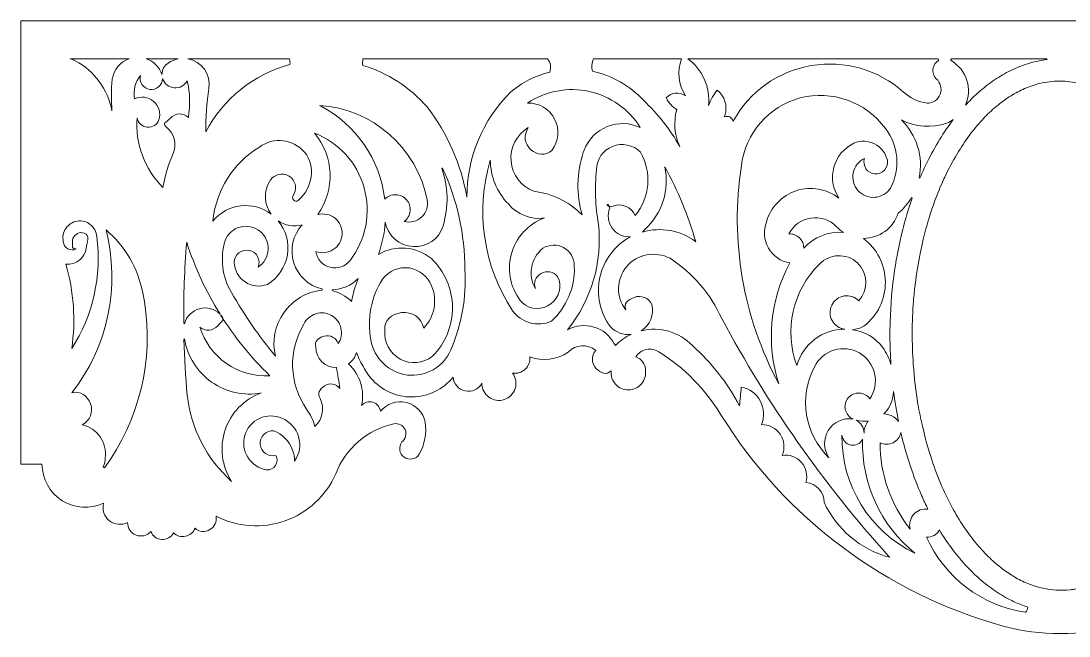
# Model space of a CAD drawing. Header units: millimetres. Extents: x 4607 to 4809, y 1593 to 1731.
# Drawn here: x 4608.5 to 4709.4, y 1592.9 to 1652.1 of the extents above; entities that cross this region are included whole.
import ezdxf

# ---------------------------------------------------------------- set-up
doc = ezdxf.new("R2010")
doc.units = ezdxf.units.MM
doc.header["$MEASUREMENT"] = 0
doc.layers.add('SITARA ALL', color=18, linetype='Continuous', true_color=0x000000)

msp = doc.modelspace()

# ---------------------------------------------------------------- linework, layer by layer
at = {"layer": 'SITARA ALL', "lineweight": 9}
for points, knots in [([(4764.19, 1617.23), (4764.51, 1616.66), (4765.17, 1616.36), (4765.81, 1616.51), (4766.45, 1616.65), (4766.91, 1617.18), (4766.96, 1617.83), (4767.92, 1616.64), (4769.37, 1615.94), (4770.9, 1615.92), (4772.44, 1615.9), (4773.89, 1616.57), (4774.88, 1617.74), (4775.45, 1618.49), (4775.92, 1619.32), (4776.25, 1620.2), (4776.37, 1619.76), (4776.65, 1619.37), (4777.03, 1619.1), (4775.91, 1618.09), (4775.43, 1616.56), (4775.77, 1615.09), (4775.5, 1615.4), (4775.07, 1615.53), (4774.67, 1615.41), (4774.28, 1615.29), (4773.99, 1614.95), (4773.93, 1614.54), (4773.34, 1615.28), (4772.37, 1615.6), (4771.45, 1615.38), (4770.54, 1615.16), (4769.83, 1614.44), (4769.64, 1613.51), (4769.48, 1612.44), (4769.69, 1611.34), (4770.22, 1610.4), (4770.37, 1610.16), (4770.61, 1610.01), (4770.89, 1609.95), (4771.16, 1609.9), (4771.44, 1609.97), (4771.67, 1610.13), (4771.9, 1610.29), (4772.05, 1610.54), (4772.09, 1610.81), (4772.13, 1611.09), (4772.05, 1611.37), (4771.88, 1611.59), (4771.52, 1611.86), (4771.38, 1612.34), (4771.56, 1612.76), (4771.74, 1613.18), (4772.21, 1613.41), (4772.66, 1613.33), (4775.21, 1612.77), (4777.31, 1610.96), (4778.24, 1608.52), (4779.18, 1606.4), (4780.95, 1604.77), (4783.13, 1604), (4785.31, 1603.23), (4787.7, 1603.39), (4789.76, 1604.45), (4789.66, 1603.93), (4789.9, 1603.4), (4790.36, 1603.14), (4790.82, 1602.88), (4791.39, 1602.93), (4791.78, 1603.29), (4791.94, 1602.89), (4792.29, 1602.6), (4792.71, 1602.51), (4793.12, 1602.42), (4793.56, 1602.55), (4793.86, 1602.85), (4794.08, 1602.43), (4794.52, 1602.17), (4794.99, 1602.2), (4795.46, 1602.23), (4795.86, 1602.53), (4796.03, 1602.97), (4796.38, 1602.57), (4796.96, 1602.43), (4797.46, 1602.63), (4797.96, 1602.83), (4798.28, 1603.31), (4798.27, 1603.85), (4798.83, 1603.56), (4799.52, 1603.62), (4800.02, 1604.02), (4800.52, 1604.42), (4800.74, 1605.07), (4800.58, 1605.69), (4801.87, 1605.08), (4803.38, 1605.18), (4804.58, 1605.95), (4805.78, 1606.72), (4806.5, 1608.03), (4806.5, 1609.45), (4806.5, 1609.45), (4808.53, 1609.45), (4808.53, 1609.45), (4808.53, 1609.45), (4808.53, 1652.1), (4808.53, 1652.1), (4808.53, 1652.1), (4608.53, 1652.1), (4608.53, 1652.1), (4608.53, 1652.1), (4608.53, 1609.45), (4608.53, 1609.45), (4608.53, 1609.45), (4610.55, 1609.45), (4610.55, 1609.45), (4610.55, 1608.03), (4611.28, 1606.71), (4612.49, 1605.94), (4613.69, 1605.18), (4615.18, 1605.08), (4616.47, 1605.69), (4616.31, 1605.07), (4616.54, 1604.41), (4617.04, 1604.01), (4617.54, 1603.62), (4618.22, 1603.55), (4618.79, 1603.85), (4618.78, 1603.31), (4619.1, 1602.82), (4619.61, 1602.63), (4620.11, 1602.43), (4620.67, 1602.56), (4621.03, 1602.97), (4621.19, 1602.53), (4621.6, 1602.23), (4622.07, 1602.2), (4622.54, 1602.18), (4622.98, 1602.43), (4623.19, 1602.85), (4623.5, 1602.55), (4623.93, 1602.42), (4624.35, 1602.51), (4624.77, 1602.6), (4625.11, 1602.89), (4625.27, 1603.29), (4625.67, 1602.94), (4626.25, 1602.88), (4626.7, 1603.15), (4627.16, 1603.42), (4627.4, 1603.93), (4627.29, 1604.45), (4629.35, 1603.39), (4631.75, 1603.23), (4633.94, 1604), (4636.12, 1604.78), (4637.88, 1606.4), (4638.81, 1608.52), (4639.74, 1610.96), (4641.84, 1612.77), (4644.4, 1613.33), (4644.84, 1613.42), (4645.29, 1613.2), (4645.48, 1612.78), (4645.67, 1612.37), (4645.53, 1611.87), (4645.17, 1611.59), (4645, 1611.37), (4644.93, 1611.09), (4644.97, 1610.81), (4645.01, 1610.54), (4645.16, 1610.29), (4645.38, 1610.13), (4645.61, 1609.97), (4645.89, 1609.9), (4646.17, 1609.95), (4646.44, 1610.01), (4646.68, 1610.16), (4646.83, 1610.4), (4647.37, 1611.34), (4647.57, 1612.44), (4647.41, 1613.51), (4647.22, 1614.44), (4646.51, 1615.17), (4645.59, 1615.38), (4644.67, 1615.6), (4643.71, 1615.28), (4643.12, 1614.54), (4643.06, 1614.95), (4642.77, 1615.29), (4642.38, 1615.41), (4641.98, 1615.53), (4641.55, 1615.41), (4641.28, 1615.09), (4641.63, 1616.56), (4641.14, 1618.09), (4640.03, 1619.1), (4640.41, 1619.37), (4640.68, 1619.76), (4640.8, 1620.2), (4641.14, 1619.32), (4641.6, 1618.49), (4642.18, 1617.74), (4643.17, 1616.57), (4644.63, 1615.9), (4646.16, 1615.92), (4647.69, 1615.94), (4649.13, 1616.63), (4650.1, 1617.83), (4650.15, 1617.18), (4650.63, 1616.64), (4651.27, 1616.5), (4651.91, 1616.37), (4652.55, 1616.66), (4652.86, 1617.23), (4652.86, 1617.23), (4652.86, 1617.2), (4652.86, 1617.2), (4652.87, 1616.68), (4653.12, 1616.2), (4653.55, 1615.9), (4653.97, 1615.59), (4654.5, 1615.51), (4655, 1615.66), (4655.51, 1615.83), (4655.91, 1616.23), (4656.07, 1616.74), (4656.23, 1617.24), (4656.14, 1617.8), (4655.82, 1618.22), (4656.26, 1618.14), (4656.71, 1618.28), (4657.03, 1618.58), (4657.36, 1618.89), (4657.53, 1619.33), (4657.48, 1619.77), (4658.71, 1619.31), (4660.09, 1619.48), (4661.16, 1620.24), (4661.87, 1620.98), (4663.03, 1621.04), (4663.82, 1620.4), (4663.37, 1619.9), (4663.39, 1619.14), (4663.87, 1618.66), (4664.35, 1618.19), (4664.82, 1617.97), (4665.31, 1618.44), (4665.26, 1617.96), (4665.41, 1617.49), (4665.73, 1617.14), (4666.05, 1616.79), (4666.51, 1616.59), (4666.98, 1616.6), (4667.46, 1616.61), (4667.91, 1616.82), (4668.22, 1617.18), (4668.53, 1617.54), (4668.67, 1618.01), (4668.61, 1618.48), (4668.61, 1619.07), (4668.23, 1619.59), (4667.67, 1619.78), (4667.9, 1620.14), (4668.27, 1620.4), (4668.69, 1620.49), (4669.11, 1620.58), (4669.55, 1620.49), (4669.9, 1620.25), (4672.34, 1618.74), (4674.38, 1616.66), (4675.86, 1614.21), (4682.04, 1604.26), (4691.73, 1597), (4703.02, 1593.87), (4706.63, 1592.91), (4710.43, 1592.91), (4714.04, 1593.87), (4725.33, 1597), (4735.02, 1604.26), (4741.2, 1614.21), (4742.67, 1616.66), (4744.72, 1618.74), (4747.15, 1620.25), (4747.51, 1620.49), (4747.95, 1620.58), (4748.37, 1620.49), (4748.79, 1620.4), (4749.15, 1620.14), (4749.38, 1619.78), (4748.82, 1619.59), (4748.45, 1619.07), (4748.45, 1618.48), (4748.38, 1618.01), (4748.53, 1617.53), (4748.84, 1617.18), (4749.15, 1616.82), (4749.59, 1616.61), (4750.07, 1616.6), (4750.55, 1616.59), (4751, 1616.79), (4751.32, 1617.14), (4751.64, 1617.49), (4751.79, 1617.96), (4751.74, 1618.44), (4752.35, 1618.14), (4753.08, 1618.36), (4753.41, 1618.96), (4753.73, 1619.55), (4753.81, 1620.06), (4753.23, 1620.4), (4754.03, 1621.05), (4755.18, 1620.98), (4755.89, 1620.24), (4756.97, 1619.48), (4758.35, 1619.31), (4759.58, 1619.77), (4759.53, 1619.33), (4759.69, 1618.89), (4760.02, 1618.58), (4760.35, 1618.28), (4760.8, 1618.14), (4761.24, 1618.22), (4760.92, 1617.8), (4760.82, 1617.24), (4760.98, 1616.73), (4761.15, 1616.22), (4761.54, 1615.82), (4762.05, 1615.66), (4762.55, 1615.51), (4763.09, 1615.59), (4763.51, 1615.9), (4763.93, 1616.2), (4764.18, 1616.68), (4764.19, 1617.2), (4764.19, 1617.2), (4764.19, 1617.23), (4764.19, 1617.23)], [0, 0, 0, 0, 0.008929, 0.008929, 0.008929, 0.017857, 0.017857, 0.017857, 0.026786, 0.026786, 0.026786, 0.035714, 0.035714, 0.035714, 0.044643, 0.044643, 0.044643, 0.053571, 0.053571, 0.053571, 0.0625, 0.0625, 0.0625, 0.071429, 0.071429, 0.071429, 0.080357, 0.080357, 0.080357, 0.089286, 0.089286, 0.089286, 0.098214, 0.098214, 0.098214, 0.107143, 0.107143, 0.107143, 0.116071, 0.116071, 0.116071, 0.125, 0.125, 0.125, 0.133929, 0.133929, 0.133929, 0.142857, 0.142857, 0.142857, 0.151786, 0.151786, 0.151786, 0.160714, 0.160714, 0.160714, 0.169643, 0.169643, 0.169643, 0.178571, 0.178571, 0.178571, 0.1875, 0.1875, 0.1875, 0.196429, 0.196429, 0.196429, 0.205357, 0.205357, 0.205357, 0.214286, 0.214286, 0.214286, 0.223214, 0.223214, 0.223214, 0.232143, 0.232143, 0.232143, 0.241071, 0.241071, 0.241071, 0.25, 0.25, 0.25, 0.258929, 0.258929, 0.258929, 0.267857, 0.267857, 0.267857, 0.276786, 0.276786, 0.276786, 0.285714, 0.285714, 0.285714, 0.294643, 0.294643, 0.294643, 0.303571, 0.303571, 0.303571, 0.3125, 0.3125, 0.3125, 0.321429, 0.321429, 0.321429, 0.330357, 0.330357, 0.330357, 0.339286, 0.339286, 0.339286, 0.348214, 0.348214, 0.348214, 0.357143, 0.357143, 0.357143, 0.366071, 0.366071, 0.366071, 0.375, 0.375, 0.375, 0.383929, 0.383929, 0.383929, 0.392857, 0.392857, 0.392857, 0.401786, 0.401786, 0.401786, 0.410714, 0.410714, 0.410714, 0.419643, 0.419643, 0.419643, 0.428571, 0.428571, 0.428571, 0.4375, 0.4375, 0.4375, 0.446429, 0.446429, 0.446429, 0.455357, 0.455357, 0.455357, 0.464286, 0.464286, 0.464286, 0.473214, 0.473214, 0.473214, 0.482143, 0.482143, 0.482143, 0.491071, 0.491071, 0.491071, 0.5, 0.5, 0.5, 0.508929, 0.508929, 0.508929, 0.517857, 0.517857, 0.517857, 0.526786, 0.526786, 0.526786, 0.535714, 0.535714, 0.535714, 0.544643, 0.544643, 0.544643, 0.553571, 0.553571, 0.553571, 0.5625, 0.5625, 0.5625, 0.571429, 0.571429, 0.571429, 0.580357, 0.580357, 0.580357, 0.589286, 0.589286, 0.589286, 0.598214, 0.598214, 0.598214, 0.607143, 0.607143, 0.607143, 0.616071, 0.616071, 0.616071, 0.625, 0.625, 0.625, 0.633929, 0.633929, 0.633929, 0.642857, 0.642857, 0.642857, 0.651786, 0.651786, 0.651786, 0.660714, 0.660714, 0.660714, 0.669643, 0.669643, 0.669643, 0.678571, 0.678571, 0.678571, 0.6875, 0.6875, 0.6875, 0.696429, 0.696429, 0.696429, 0.705357, 0.705357, 0.705357, 0.714286, 0.714286, 0.714286, 0.723214, 0.723214, 0.723214, 0.732143, 0.732143, 0.732143, 0.741071, 0.741071, 0.741071, 0.75, 0.75, 0.75, 0.758929, 0.758929, 0.758929, 0.767857, 0.767857, 0.767857, 0.776786, 0.776786, 0.776786, 0.785714, 0.785714, 0.785714, 0.794643, 0.794643, 0.794643, 0.803571, 0.803571, 0.803571, 0.8125, 0.8125, 0.8125, 0.821429, 0.821429, 0.821429, 0.830357, 0.830357, 0.830357, 0.839286, 0.839286, 0.839286, 0.848214, 0.848214, 0.848214, 0.857143, 0.857143, 0.857143, 0.866071, 0.866071, 0.866071, 0.875, 0.875, 0.875, 0.883929, 0.883929, 0.883929, 0.892857, 0.892857, 0.892857, 0.901786, 0.901786, 0.901786, 0.910714, 0.910714, 0.910714, 0.919643, 0.919643, 0.919643, 0.928571, 0.928571, 0.928571, 0.9375, 0.9375, 0.9375, 0.946429, 0.946429, 0.946429, 0.955357, 0.955357, 0.955357, 0.964286, 0.964286, 0.964286, 0.973214, 0.973214, 0.973214, 0.982143, 0.982143, 0.982143, 0.991071, 0.991071, 0.991071, 1, 1, 1, 1]), ([(4617.28, 1643.46), (4616.89, 1645.52), (4615.59, 1647.29), (4613.74, 1648.27), (4613.59, 1648.36), (4613.43, 1648.42), (4613.26, 1648.46), (4613.26, 1648.46), (4618.93, 1648.46), (4618.93, 1648.46), (4618.07, 1648.15), (4617.44, 1647.4), (4617.31, 1646.49), (4617.21, 1645.48), (4617.2, 1644.47), (4617.28, 1643.46)], [0, 0, 0, 0, 0.2, 0.2, 0.2, 0.4, 0.4, 0.4, 0.6, 0.6, 0.6, 0.8, 0.8, 0.8, 1, 1, 1, 1]), ([(4622.09, 1646.95), (4621.84, 1647.65), (4621.28, 1648.21), (4620.58, 1648.46), (4620.58, 1648.46), (4623.66, 1648.46), (4623.66, 1648.46), (4623.32, 1648.39), (4622.99, 1648.25), (4622.7, 1648.05), (4622.32, 1647.81), (4622.09, 1647.4), (4622.09, 1646.95)], [0, 0, 0, 0, 0.25, 0.25, 0.25, 0.5, 0.5, 0.5, 0.75, 0.75, 0.75, 1, 1, 1, 1]), ([(4626.61, 1645.6), (4626.61, 1645.6), (4626.61, 1645.63), (4626.61, 1645.63), (4626.8, 1646.96), (4625.92, 1648.21), (4624.59, 1648.46), (4624.59, 1648.46), (4634.37, 1648.46), (4634.37, 1648.46), (4634.41, 1648.27), (4634.42, 1648.09), (4634.4, 1647.9), (4630.92, 1646.96), (4627.98, 1644.61), (4626.31, 1641.42), (4626.28, 1642.82), (4626.38, 1644.22), (4626.61, 1645.6)], [0, 0, 0, 0, 0.166667, 0.166667, 0.166667, 0.333333, 0.333333, 0.333333, 0.5, 0.5, 0.5, 0.666667, 0.666667, 0.666667, 0.833333, 0.833333, 0.833333, 1, 1, 1, 1]), ([(4651.42, 1635.14), (4650.87, 1638.3), (4649.55, 1641.28), (4647.59, 1643.82), (4645.96, 1645.72), (4643.81, 1647.11), (4641.41, 1647.82), (4641.37, 1648.03), (4641.38, 1648.25), (4641.43, 1648.46), (4641.43, 1648.46), (4659.17, 1648.46), (4659.17, 1648.46), (4659.48, 1648.1), (4659.57, 1647.61), (4659.4, 1647.18), (4658.01, 1646.83), (4656.71, 1646.17), (4655.62, 1645.24), (4652.93, 1642.56), (4651.42, 1638.93), (4651.42, 1635.14)], [0, 0, 0, 0, 0.142857, 0.142857, 0.142857, 0.285714, 0.285714, 0.285714, 0.428571, 0.428571, 0.428571, 0.571429, 0.571429, 0.571429, 0.714286, 0.714286, 0.714286, 0.857143, 0.857143, 0.857143, 1, 1, 1, 1]), ([(4671.9, 1640.03), (4670.97, 1641.68), (4669.79, 1643.18), (4668.4, 1644.47), (4667.1, 1645.88), (4665.39, 1646.85), (4663.51, 1647.25), (4663.4, 1647.65), (4663.43, 1648.07), (4663.6, 1648.46), (4663.6, 1648.46), (4672.06, 1648.46), (4672.06, 1648.46), (4671.65, 1647.27), (4671.79, 1645.97), (4672.44, 1644.9), (4671.87, 1645.32), (4671.06, 1645.23), (4670.59, 1644.69), (4670.84, 1644.22), (4671.2, 1643.83), (4671.65, 1643.54), (4671.64, 1643.55), (4671.62, 1643.56), (4671.61, 1643.57), (4671.29, 1642.39), (4671.39, 1641.14), (4671.9, 1640.03)], [0, 0, 0, 0, 0.111111, 0.111111, 0.111111, 0.222222, 0.222222, 0.222222, 0.333333, 0.333333, 0.333333, 0.444444, 0.444444, 0.444444, 0.555556, 0.555556, 0.555556, 0.666667, 0.666667, 0.666667, 0.777778, 0.777778, 0.777778, 0.888889, 0.888889, 0.888889, 1, 1, 1, 1]), ([(4676.19, 1642.86), (4676.19, 1642.86), (4676.24, 1643), (4676.24, 1643), (4676.53, 1643.89), (4676.23, 1644.87), (4675.49, 1645.44), (4675.15, 1644.99), (4674.87, 1644.49), (4674.67, 1643.96), (4674.85, 1645.7), (4674.1, 1647.41), (4672.69, 1648.46), (4672.69, 1648.46), (4696.75, 1648.46), (4696.75, 1648.46), (4696.75, 1648.46), (4696.84, 1648.31), (4696.84, 1648.31), (4696.53, 1648.14), (4696.32, 1647.84), (4696.26, 1647.49), (4696.21, 1647.14), (4696.32, 1646.78), (4696.57, 1646.53), (4696.99, 1646.17), (4697.15, 1645.58), (4696.96, 1645.06), (4696.77, 1644.53), (4696.26, 1644.18), (4695.7, 1644.18), (4694.86, 1644.3), (4694.06, 1644.67), (4693.43, 1645.25), (4691.02, 1647.41), (4687.75, 1648.35), (4684.55, 1647.8), (4681.36, 1647.26), (4678.6, 1645.3), (4677.04, 1642.46), (4676.99, 1642.63), (4676.87, 1642.78), (4676.71, 1642.86), (4676.55, 1642.94), (4676.36, 1642.94), (4676.19, 1642.86)], [0, 0, 0, 0, 0.066667, 0.066667, 0.066667, 0.133333, 0.133333, 0.133333, 0.2, 0.2, 0.2, 0.266667, 0.266667, 0.266667, 0.333333, 0.333333, 0.333333, 0.4, 0.4, 0.4, 0.466667, 0.466667, 0.466667, 0.533333, 0.533333, 0.533333, 0.6, 0.6, 0.6, 0.666667, 0.666667, 0.666667, 0.733333, 0.733333, 0.733333, 0.8, 0.8, 0.8, 0.866667, 0.866667, 0.866667, 0.933333, 0.933333, 0.933333, 1, 1, 1, 1]), ([(4699.38, 1643.98), (4700.09, 1645.55), (4699.51, 1647.39), (4698.03, 1648.26), (4698.01, 1648.28), (4697.98, 1648.29), (4697.96, 1648.3), (4697.96, 1648.3), (4698.06, 1648.46), (4698.06, 1648.46), (4698.06, 1648.46), (4707.23, 1648.46), (4707.23, 1648.46), (4707.23, 1648.46), (4707.25, 1648.38), (4707.25, 1648.38), (4706.57, 1648.3), (4705.9, 1648.15), (4705.25, 1647.94), (4704.67, 1647.75), (4704.1, 1647.51), (4703.55, 1647.23), (4703.01, 1646.95), (4702.49, 1646.64), (4701.99, 1646.29), (4701.47, 1645.93), (4700.99, 1645.54), (4700.52, 1645.12), (4700.12, 1644.76), (4699.74, 1644.38), (4699.38, 1643.98)], [0, 0, 0, 0, 0.1, 0.1, 0.1, 0.2, 0.2, 0.2, 0.3, 0.3, 0.3, 0.4, 0.4, 0.4, 0.5, 0.5, 0.5, 0.6, 0.6, 0.6, 0.7, 0.7, 0.7, 0.8, 0.8, 0.8, 0.9, 0.9, 0.9, 1, 1, 1, 1]), ([(4622.19, 1636.07), (4620.42, 1637.84), (4619.5, 1640.29), (4619.69, 1642.79), (4619.77, 1642.3), (4620.18, 1641.92), (4620.68, 1641.88), (4621.18, 1641.84), (4621.64, 1642.12), (4621.8, 1642.59), (4622, 1643.23), (4621.8, 1643.93), (4621.29, 1644.36), (4620.77, 1644.8), (4620.07, 1644.89), (4619.46, 1644.6), (4619.31, 1645.4), (4619.51, 1646.23), (4620.03, 1646.86), (4619.95, 1646.56), (4620, 1646.24), (4620.17, 1645.99), (4620.34, 1645.73), (4620.61, 1645.55), (4620.92, 1645.51), (4621.22, 1645.46), (4621.53, 1645.55), (4621.77, 1645.75), (4622, 1645.95), (4622.14, 1646.24), (4622.15, 1646.54), (4622.32, 1646.05), (4622.76, 1645.7), (4623.28, 1645.66), (4623.8, 1645.62), (4624.29, 1645.89), (4624.53, 1646.35), (4624.79, 1645.19), (4624.82, 1643.99), (4624.63, 1642.82), (4624.13, 1643.28), (4623.36, 1643.25), (4622.9, 1642.75), (4622.44, 1642.26), (4622.08, 1642.3), (4622.57, 1641.83), (4623.28, 1641.26), (4623.53, 1640.29), (4623.21, 1639.44), (4622.71, 1638.37), (4622.37, 1637.24), (4622.19, 1636.07)], [0, 0, 0, 0, 0.058824, 0.058824, 0.058824, 0.117647, 0.117647, 0.117647, 0.176471, 0.176471, 0.176471, 0.235294, 0.235294, 0.235294, 0.294118, 0.294118, 0.294118, 0.352941, 0.352941, 0.352941, 0.411765, 0.411765, 0.411765, 0.470588, 0.470588, 0.470588, 0.529412, 0.529412, 0.529412, 0.588235, 0.588235, 0.588235, 0.647059, 0.647059, 0.647059, 0.705882, 0.705882, 0.705882, 0.764706, 0.764706, 0.764706, 0.823529, 0.823529, 0.823529, 0.882353, 0.882353, 0.882353, 0.941176, 0.941176, 0.941176, 1, 1, 1, 1]), ([(4662.62, 1639.43), (4661.98, 1637.49), (4661.94, 1635.4), (4662.51, 1633.43), (4661.26, 1634.71), (4659.62, 1635.51), (4657.85, 1635.71), (4656.64, 1636.18), (4655.79, 1637.3), (4655.67, 1638.6), (4655.56, 1639.9), (4656.21, 1641.16), (4657.33, 1641.83), (4656.86, 1641.17), (4656.96, 1640.25), (4657.58, 1639.71), (4658.19, 1639.18), (4659, 1639.09), (4659.6, 1639.64), (4660.26, 1640.51), (4660.37, 1641.69), (4659.86, 1642.66), (4659.36, 1643.63), (4658.36, 1644.23), (4657.26, 1644.19), (4659, 1645.35), (4661.14, 1645.76), (4663.18, 1645.32), (4665.23, 1644.87), (4667.01, 1643.61), (4668.11, 1641.83), (4667.11, 1642.31), (4665.96, 1642.35), (4664.93, 1641.93), (4663.9, 1641.52), (4663.1, 1640.7), (4662.71, 1639.67), (4662.71, 1639.67), (4662.62, 1639.43), (4662.62, 1639.43)], [0, 0, 0, 0, 0.076923, 0.076923, 0.076923, 0.153846, 0.153846, 0.153846, 0.230769, 0.230769, 0.230769, 0.307692, 0.307692, 0.307692, 0.384615, 0.384615, 0.384615, 0.461538, 0.461538, 0.461538, 0.538462, 0.538462, 0.538462, 0.615385, 0.615385, 0.615385, 0.692308, 0.692308, 0.692308, 0.769231, 0.769231, 0.769231, 0.846154, 0.846154, 0.846154, 0.923077, 0.923077, 0.923077, 1, 1, 1, 1]), ([(4681.43, 1617.19), (4677.98, 1623.61), (4676.72, 1630.97), (4677.83, 1638.17), (4678.2, 1641.3), (4680.45, 1643.89), (4683.5, 1644.69), (4686.55, 1645.49), (4689.82, 1644.3), (4691.69, 1641.75), (4692.96, 1640.11), (4693.15, 1637.86), (4692.18, 1636.02), (4691.84, 1635.5), (4691.28, 1635.17), (4690.67, 1635.13), (4690.05, 1635.08), (4689.45, 1635.33), (4689.04, 1635.79), (4688.64, 1636.26), (4688.47, 1636.88), (4688.59, 1637.49), (4688.72, 1638.09), (4689.12, 1638.61), (4689.68, 1638.87), (4689.57, 1638.54), (4689.62, 1638.18), (4689.81, 1637.88), (4690, 1637.59), (4690.32, 1637.41), (4690.66, 1637.38), (4691.01, 1637.35), (4691.35, 1637.48), (4691.59, 1637.74), (4691.83, 1638), (4691.93, 1638.35), (4691.88, 1638.69), (4691.72, 1639.37), (4691.27, 1639.95), (4690.65, 1640.26), (4690.03, 1640.58), (4689.3, 1640.61), (4688.66, 1640.34), (4687.71, 1639.89), (4687.01, 1639.04), (4686.73, 1638.02), (4686.45, 1637.01), (4686.62, 1635.93), (4687.21, 1635.05), (4686.04, 1635.95), (4684.51, 1636.22), (4683.11, 1635.76), (4681.71, 1635.29), (4680.64, 1634.17), (4680.24, 1632.75), (4679.93, 1631.93), (4680, 1631.01), (4680.43, 1630.25), (4680.87, 1629.48), (4681.61, 1628.96), (4682.48, 1628.81), (4680.57, 1625.24), (4680.19, 1621.04), (4681.43, 1617.19)], [0, 0, 0, 0, 0.047619, 0.047619, 0.047619, 0.095238, 0.095238, 0.095238, 0.142857, 0.142857, 0.142857, 0.190476, 0.190476, 0.190476, 0.238095, 0.238095, 0.238095, 0.285714, 0.285714, 0.285714, 0.333333, 0.333333, 0.333333, 0.380952, 0.380952, 0.380952, 0.428571, 0.428571, 0.428571, 0.47619, 0.47619, 0.47619, 0.52381, 0.52381, 0.52381, 0.571429, 0.571429, 0.571429, 0.619048, 0.619048, 0.619048, 0.666667, 0.666667, 0.666667, 0.714286, 0.714286, 0.714286, 0.761905, 0.761905, 0.761905, 0.809524, 0.809524, 0.809524, 0.857143, 0.857143, 0.857143, 0.904762, 0.904762, 0.904762, 0.952381, 0.952381, 0.952381, 1, 1, 1, 1]), ([(4708.43, 1646.31), (4709.11, 1646.32), (4709.78, 1646.23), (4710.43, 1646.07), (4710.91, 1645.95), (4711.39, 1645.79), (4711.84, 1645.59), (4712.11, 1645.47), (4712.38, 1645.34), (4712.64, 1645.2), (4713.06, 1644.97), (4713.47, 1644.72), (4713.85, 1644.44), (4714.29, 1644.12), (4714.71, 1643.78), (4715.1, 1643.42), (4715.55, 1643.01), (4715.97, 1642.57), (4716.37, 1642.12), (4716.82, 1641.6), (4717.24, 1641.05), (4717.63, 1640.49), (4717.83, 1640.2), (4718.02, 1639.91), (4718.21, 1639.61), (4718.59, 1639), (4718.95, 1638.36), (4719.27, 1637.71), (4719.65, 1636.96), (4720, 1636.19), (4720.31, 1635.4), (4720.68, 1634.45), (4721.01, 1633.49), (4721.3, 1632.51), (4721.54, 1631.7), (4721.74, 1630.88), (4721.92, 1630.05), (4722.16, 1628.9), (4722.36, 1627.75), (4722.5, 1626.58), (4722.75, 1624.45), (4722.84, 1622.3), (4722.76, 1620.16), (4722.74, 1619.65), (4722.71, 1619.13), (4722.67, 1618.62), (4722.55, 1617.03), (4722.33, 1615.45), (4722.02, 1613.89), (4721.8, 1612.81), (4721.54, 1611.74), (4721.22, 1610.69), (4720.97, 1609.83), (4720.67, 1608.97), (4720.34, 1608.13), (4720.31, 1608.06), (4720.28, 1607.99), (4720.25, 1607.92), (4719.91, 1607.07), (4719.53, 1606.24), (4719.1, 1605.44), (4718.74, 1604.75), (4718.35, 1604.09), (4717.92, 1603.45), (4717.56, 1602.9), (4717.17, 1602.36), (4716.75, 1601.85), (4716.39, 1601.41), (4716, 1600.98), (4715.59, 1600.58), (4715.52, 1600.5), (4715.44, 1600.43), (4715.37, 1600.36), (4714.97, 1599.98), (4714.56, 1599.63), (4714.12, 1599.31), (4713.71, 1599), (4713.27, 1598.72), (4712.82, 1598.47), (4712.38, 1598.22), (4711.92, 1598.01), (4711.45, 1597.84), (4710.95, 1597.66), (4710.44, 1597.52), (4709.92, 1597.43), (4709.78, 1597.41), (4709.63, 1597.39), (4709.48, 1597.37), (4708.6, 1597.27), (4707.7, 1597.32), (4706.83, 1597.51), (4706.33, 1597.62), (4705.85, 1597.78), (4705.38, 1597.97), (4704.94, 1598.15), (4704.51, 1598.37), (4704.09, 1598.61), (4703.91, 1598.72), (4703.73, 1598.83), (4703.55, 1598.95), (4703.13, 1599.23), (4702.73, 1599.54), (4702.35, 1599.86), (4701.92, 1600.23), (4701.51, 1600.62), (4701.12, 1601.04), (4700.68, 1601.51), (4700.27, 1602), (4699.88, 1602.52), (4699.43, 1603.12), (4699.01, 1603.74), (4698.63, 1604.38), (4698.46, 1604.65), (4698.31, 1604.93), (4698.15, 1605.21), (4697.78, 1605.89), (4697.44, 1606.59), (4697.13, 1607.31), (4696.76, 1608.15), (4696.44, 1609), (4696.15, 1609.87), (4695.79, 1610.94), (4695.49, 1612.03), (4695.24, 1613.13), (4695.08, 1613.81), (4694.94, 1614.5), (4694.82, 1615.2), (4694.61, 1616.47), (4694.46, 1617.75), (4694.37, 1619.04), (4694.23, 1621.08), (4694.23, 1623.13), (4694.39, 1625.16), (4694.43, 1625.67), (4694.48, 1626.18), (4694.54, 1626.69), (4694.71, 1628.12), (4694.96, 1629.54), (4695.3, 1630.95), (4695.54, 1631.97), (4695.83, 1632.99), (4696.16, 1633.99), (4696.44, 1634.81), (4696.75, 1635.63), (4697.1, 1636.43), (4697.19, 1636.64), (4697.29, 1636.86), (4697.39, 1637.07), (4697.75, 1637.84), (4698.14, 1638.58), (4698.58, 1639.31), (4698.95, 1639.93), (4699.35, 1640.53), (4699.78, 1641.11), (4700.15, 1641.61), (4700.56, 1642.1), (4700.98, 1642.56), (4701.35, 1642.96), (4701.74, 1643.34), (4702.15, 1643.7), (4702.28, 1643.81), (4702.4, 1643.91), (4702.52, 1644.01), (4702.92, 1644.33), (4703.33, 1644.63), (4703.77, 1644.9), (4704.19, 1645.16), (4704.63, 1645.39), (4705.08, 1645.59), (4705.56, 1645.8), (4706.05, 1645.96), (4706.55, 1646.08), (4707.17, 1646.23), (4707.8, 1646.31), (4708.43, 1646.31)], [0, 0, 0, 0, 0.017241, 0.017241, 0.017241, 0.034483, 0.034483, 0.034483, 0.051724, 0.051724, 0.051724, 0.068966, 0.068966, 0.068966, 0.086207, 0.086207, 0.086207, 0.103448, 0.103448, 0.103448, 0.12069, 0.12069, 0.12069, 0.137931, 0.137931, 0.137931, 0.155172, 0.155172, 0.155172, 0.172414, 0.172414, 0.172414, 0.189655, 0.189655, 0.189655, 0.206897, 0.206897, 0.206897, 0.224138, 0.224138, 0.224138, 0.241379, 0.241379, 0.241379, 0.258621, 0.258621, 0.258621, 0.275862, 0.275862, 0.275862, 0.293103, 0.293103, 0.293103, 0.310345, 0.310345, 0.310345, 0.327586, 0.327586, 0.327586, 0.344828, 0.344828, 0.344828, 0.362069, 0.362069, 0.362069, 0.37931, 0.37931, 0.37931, 0.396552, 0.396552, 0.396552, 0.413793, 0.413793, 0.413793, 0.431034, 0.431034, 0.431034, 0.448276, 0.448276, 0.448276, 0.465517, 0.465517, 0.465517, 0.482759, 0.482759, 0.482759, 0.5, 0.5, 0.5, 0.517241, 0.517241, 0.517241, 0.534483, 0.534483, 0.534483, 0.551724, 0.551724, 0.551724, 0.568966, 0.568966, 0.568966, 0.586207, 0.586207, 0.586207, 0.603448, 0.603448, 0.603448, 0.62069, 0.62069, 0.62069, 0.637931, 0.637931, 0.637931, 0.655172, 0.655172, 0.655172, 0.672414, 0.672414, 0.672414, 0.689655, 0.689655, 0.689655, 0.706897, 0.706897, 0.706897, 0.724138, 0.724138, 0.724138, 0.741379, 0.741379, 0.741379, 0.758621, 0.758621, 0.758621, 0.775862, 0.775862, 0.775862, 0.793103, 0.793103, 0.793103, 0.810345, 0.810345, 0.810345, 0.827586, 0.827586, 0.827586, 0.844828, 0.844828, 0.844828, 0.862069, 0.862069, 0.862069, 0.87931, 0.87931, 0.87931, 0.896552, 0.896552, 0.896552, 0.913793, 0.913793, 0.913793, 0.931034, 0.931034, 0.931034, 0.948276, 0.948276, 0.948276, 0.965517, 0.965517, 0.965517, 0.982759, 0.982759, 0.982759, 1, 1, 1, 1]), ([(4637.33, 1643.93), (4637.33, 1643.93), (4637.25, 1643.97), (4637.25, 1643.97), (4642.35, 1643.64), (4646.6, 1639.92), (4647.6, 1634.9), (4647.74, 1634.3), (4647.54, 1633.66), (4647.09, 1633.24), (4646.64, 1632.81), (4646, 1632.64), (4645.4, 1632.8), (4645.72, 1633.04), (4645.93, 1633.4), (4645.97, 1633.8), (4646.01, 1634.2), (4645.89, 1634.59), (4645.63, 1634.89), (4645.36, 1635.19), (4644.99, 1635.37), (4644.59, 1635.38), (4644.19, 1635.39), (4643.8, 1635.24), (4643.52, 1634.95), (4643.07, 1638.78), (4640.76, 1642.14), (4637.33, 1643.93)], [0, 0, 0, 0, 0.111111, 0.111111, 0.111111, 0.222222, 0.222222, 0.222222, 0.333333, 0.333333, 0.333333, 0.444444, 0.444444, 0.444444, 0.555556, 0.555556, 0.555556, 0.666667, 0.666667, 0.666667, 0.777778, 0.777778, 0.777778, 0.888889, 0.888889, 0.888889, 1, 1, 1, 1]), ([(4695.01, 1636.98), (4695.01, 1636.98), (4694.94, 1637.01), (4694.94, 1637.01), (4695.35, 1639.04), (4694.7, 1641.13), (4693.22, 1642.57), (4694.57, 1641.88), (4696.15, 1641.77), (4697.59, 1642.27), (4697.81, 1642.36), (4698.02, 1642.47), (4698.22, 1642.61), (4697.76, 1642), (4697.32, 1641.36), (4696.92, 1640.71), (4696.48, 1639.99), (4696.07, 1639.25), (4695.7, 1638.5), (4695.45, 1638), (4695.22, 1637.49), (4695.01, 1636.98)], [0, 0, 0, 0, 0.142857, 0.142857, 0.142857, 0.285714, 0.285714, 0.285714, 0.428571, 0.428571, 0.428571, 0.571429, 0.571429, 0.571429, 0.714286, 0.714286, 0.714286, 0.857143, 0.857143, 0.857143, 1, 1, 1, 1]), ([(4626.99, 1632.84), (4627.27, 1635.79), (4628.94, 1638.43), (4631.47, 1639.96), (4632.83, 1640.98), (4634.75, 1640.75), (4635.83, 1639.44), (4636.9, 1638.13), (4636.55, 1636.03), (4635.28, 1634.91), (4635.18, 1634.77), (4635, 1634.72), (4634.85, 1634.8), (4634.69, 1634.87), (4634.62, 1635.06), (4634.67, 1635.23), (4634.9, 1635.52), (4634.99, 1635.9), (4634.93, 1636.27), (4634.86, 1636.64), (4634.64, 1636.96), (4634.33, 1637.16), (4634.01, 1637.36), (4633.62, 1637.41), (4633.26, 1637.31), (4632.9, 1637.21), (4632.6, 1636.97), (4632.43, 1636.63), (4631.85, 1635.65), (4631.92, 1634.41), (4632.61, 1633.5), (4630.86, 1634.83), (4628.38, 1634.54), (4626.99, 1632.84)], [0, 0, 0, 0, 0.090909, 0.090909, 0.090909, 0.181818, 0.181818, 0.181818, 0.272727, 0.272727, 0.272727, 0.363636, 0.363636, 0.363636, 0.454545, 0.454545, 0.454545, 0.545455, 0.545455, 0.545455, 0.636364, 0.636364, 0.636364, 0.727273, 0.727273, 0.727273, 0.818182, 0.818182, 0.818182, 0.909091, 0.909091, 0.909091, 1, 1, 1, 1]), ([(4640.19, 1629.06), (4639.74, 1628.48), (4638.98, 1628.22), (4638.27, 1628.4), (4637.55, 1628.58), (4637.01, 1629.18), (4636.89, 1629.91), (4637.45, 1629.7), (4638.07, 1629.77), (4638.57, 1630.1), (4639.07, 1630.42), (4639.39, 1630.96), (4639.42, 1631.56), (4639.45, 1632.16), (4639.2, 1632.73), (4638.74, 1633.11), (4638.27, 1633.49), (4637.66, 1633.62), (4637.08, 1633.47), (4638.77, 1635.86), (4638.64, 1639.07), (4636.76, 1641.31), (4639.09, 1640.41), (4640.86, 1638.46), (4641.54, 1636.05), (4642.22, 1633.64), (4641.71, 1631.05), (4640.19, 1629.06)], [0, 0, 0, 0, 0.111111, 0.111111, 0.111111, 0.222222, 0.222222, 0.222222, 0.333333, 0.333333, 0.333333, 0.444444, 0.444444, 0.444444, 0.555556, 0.555556, 0.555556, 0.666667, 0.666667, 0.666667, 0.777778, 0.777778, 0.777778, 0.888889, 0.888889, 0.888889, 1, 1, 1, 1]), ([(4665.72, 1620.86), (4665.69, 1620.92), (4665.64, 1620.99), (4665.6, 1621.04), (4665.19, 1621.82), (4664.48, 1622.4), (4663.64, 1622.65), (4662.79, 1622.91), (4661.89, 1622.81), (4661.12, 1622.39), (4663.41, 1625.26), (4664.48, 1628.91), (4664.08, 1632.56), (4663.77, 1634.28), (4663.71, 1636.04), (4663.9, 1637.78), (4663.91, 1638.77), (4664.51, 1639.66), (4665.43, 1640.03), (4666.35, 1640.41), (4667.42, 1640.18), (4668.12, 1639.47), (4669.25, 1637.53), (4669.05, 1635.09), (4667.6, 1633.37), (4667.27, 1634.2), (4666.34, 1634.6), (4665.51, 1634.28), (4664.69, 1633.96), (4664.86, 1634.93), (4665.18, 1634.1), (4664.91, 1633.46), (4664.99, 1632.72), (4665.4, 1632.16), (4665.8, 1631.59), (4666.47, 1631.28), (4667.16, 1631.33), (4665.66, 1630.52), (4664.58, 1629.09), (4664.22, 1627.43), (4663.85, 1625.76), (4664.22, 1624.02), (4665.24, 1622.66), (4665.75, 1622.12), (4666.49, 1621.85), (4667.22, 1621.94), (4666.66, 1621.68), (4666.15, 1621.31), (4665.72, 1620.86)], [0, 0, 0, 0, 0.0625, 0.0625, 0.0625, 0.125, 0.125, 0.125, 0.1875, 0.1875, 0.1875, 0.25, 0.25, 0.25, 0.3125, 0.3125, 0.3125, 0.375, 0.375, 0.375, 0.4375, 0.4375, 0.4375, 0.5, 0.5, 0.5, 0.5625, 0.5625, 0.5625, 0.625, 0.625, 0.625, 0.6875, 0.6875, 0.6875, 0.75, 0.75, 0.75, 0.8125, 0.8125, 0.8125, 0.875, 0.875, 0.875, 0.9375, 0.9375, 0.9375, 1, 1, 1, 1]), ([(4661.76, 1628.44), (4661.83, 1626.46), (4661.02, 1624.55), (4659.57, 1623.21), (4658.22, 1622.6), (4656.63, 1623.05), (4655.79, 1624.26), (4653, 1628.53), (4652.23, 1633.82), (4653.68, 1638.71), (4653.68, 1637.13), (4654.31, 1635.61), (4655.42, 1634.49), (4656.26, 1633.47), (4657.57, 1632.96), (4658.88, 1633.14), (4657.3, 1632.55), (4656.11, 1631.23), (4655.69, 1629.6), (4655.27, 1627.97), (4655.66, 1626.24), (4656.76, 1624.96), (4657.54, 1624.28), (4658.69, 1624.25), (4659.51, 1624.88), (4660.33, 1625.51), (4660.62, 1626.58), (4660.15, 1627.5), (4659.77, 1627.98), (4659.09, 1628.11), (4658.56, 1627.8), (4658.03, 1627.49), (4657.79, 1626.9), (4658.01, 1626.34), (4657.27, 1627.63), (4657.57, 1629.27), (4658.73, 1630.22), (4659.33, 1630.61), (4660.1, 1630.63), (4660.73, 1630.29), (4661.37, 1629.94), (4661.76, 1629.27), (4661.75, 1628.55), (4661.75, 1628.55), (4661.76, 1628.44), (4661.76, 1628.44)], [0, 0, 0, 0, 0.066667, 0.066667, 0.066667, 0.133333, 0.133333, 0.133333, 0.2, 0.2, 0.2, 0.266667, 0.266667, 0.266667, 0.333333, 0.333333, 0.333333, 0.4, 0.4, 0.4, 0.466667, 0.466667, 0.466667, 0.533333, 0.533333, 0.533333, 0.6, 0.6, 0.6, 0.666667, 0.666667, 0.666667, 0.733333, 0.733333, 0.733333, 0.8, 0.8, 0.8, 0.866667, 0.866667, 0.866667, 0.933333, 0.933333, 0.933333, 1, 1, 1, 1]), ([(4648.11, 1619.83), (4649.36, 1621.08), (4650.06, 1622.78), (4650.04, 1624.56), (4650.02, 1626.33), (4649.29, 1628.01), (4648.01, 1629.23), (4646.56, 1630.42), (4644.53, 1630.58), (4642.91, 1629.63), (4643.27, 1630.63), (4643.5, 1631.67), (4643.57, 1632.74), (4643.81, 1631.43), (4644.92, 1630.45), (4646.25, 1630.39), (4647.58, 1630.32), (4648.76, 1631.11), (4649.13, 1632.39), (4649.68, 1634.2), (4649.64, 1636.14), (4649.01, 1637.93), (4649.01, 1637.93), (4649.09, 1637.93), (4649.09, 1637.93), (4650.5, 1634.87), (4651.23, 1631.55), (4651.23, 1628.18), (4651.39, 1625.53), (4650.92, 1622.88), (4649.88, 1620.44), (4649.17, 1618.8), (4647.47, 1617.82), (4645.7, 1618.03), (4643.93, 1618.23), (4642.49, 1619.64), (4642.19, 1621.4), (4641.79, 1623.43), (4642.2, 1625.53), (4643.32, 1627.26), (4643.91, 1628.05), (4644.88, 1628.46), (4645.86, 1628.33), (4646.83, 1628.19), (4647.66, 1627.53), (4648.02, 1626.62), (4648.62, 1625.24), (4648.32, 1623.63), (4647.27, 1622.55), (4647.06, 1623.53), (4646.13, 1624.17), (4645.14, 1624.03), (4644.15, 1623.88), (4643.45, 1623.33), (4643.53, 1622.33), (4643.42, 1621.2), (4644, 1620.11), (4645, 1619.57), (4646, 1619.02), (4647.22, 1619.12), (4648.11, 1619.83)], [0, 0, 0, 0, 0.05, 0.05, 0.05, 0.1, 0.1, 0.1, 0.15, 0.15, 0.15, 0.2, 0.2, 0.2, 0.25, 0.25, 0.25, 0.3, 0.3, 0.3, 0.35, 0.35, 0.35, 0.4, 0.4, 0.4, 0.45, 0.45, 0.45, 0.5, 0.5, 0.5, 0.55, 0.55, 0.55, 0.6, 0.6, 0.6, 0.65, 0.65, 0.65, 0.7, 0.7, 0.7, 0.75, 0.75, 0.75, 0.8, 0.8, 0.8, 0.85, 0.85, 0.85, 0.9, 0.9, 0.9, 0.95, 0.95, 0.95, 1, 1, 1, 1]), ([(4673.44, 1630.86), (4671.97, 1631.96), (4670.07, 1632.3), (4668.31, 1631.79), (4668.39, 1631.87), (4668.47, 1631.94), (4668.54, 1632.02), (4670.21, 1633.56), (4670.94, 1635.85), (4670.47, 1638.07), (4671.72, 1635.78), (4672.72, 1633.37), (4673.44, 1630.86)], [0, 0, 0, 0, 0.25, 0.25, 0.25, 0.5, 0.5, 0.5, 0.75, 0.75, 0.75, 1, 1, 1, 1]), ([(4692.22, 1619.05), (4692.04, 1619.63), (4691.77, 1620.18), (4691.43, 1620.69), (4690.73, 1621.63), (4689.68, 1622.24), (4688.51, 1622.39), (4688.9, 1622.42), (4689.28, 1622.54), (4689.62, 1622.74), (4690.93, 1623.75), (4691.7, 1625.32), (4691.68, 1626.98), (4691.67, 1628.64), (4690.89, 1630.19), (4689.57, 1631.18), (4691.09, 1631.18), (4692.44, 1632.15), (4692.92, 1633.6), (4693.43, 1634.03), (4693.86, 1634.54), (4694.2, 1635.11), (4694.2, 1635.11), (4694.26, 1635.05), (4694.26, 1635.05), (4693.9, 1634.02), (4693.59, 1632.97), (4693.32, 1631.9), (4693.01, 1630.65), (4692.76, 1629.39), (4692.57, 1628.12), (4692.33, 1626.47), (4692.19, 1624.81), (4692.14, 1623.15), (4692.13, 1622.69), (4692.12, 1622.22), (4692.12, 1621.76), (4692.13, 1620.85), (4692.16, 1619.95), (4692.22, 1619.05)], [0, 0, 0, 0, 0.076923, 0.076923, 0.076923, 0.153846, 0.153846, 0.153846, 0.230769, 0.230769, 0.230769, 0.307692, 0.307692, 0.307692, 0.384615, 0.384615, 0.384615, 0.461538, 0.461538, 0.461538, 0.538462, 0.538462, 0.538462, 0.615385, 0.615385, 0.615385, 0.692308, 0.692308, 0.692308, 0.769231, 0.769231, 0.769231, 0.846154, 0.846154, 0.846154, 0.923077, 0.923077, 0.923077, 1, 1, 1, 1]), ([(4613.41, 1620.57), (4613.81, 1623.29), (4613.61, 1626.06), (4612.85, 1628.7), (4613.81, 1628.59), (4614.69, 1629.28), (4614.81, 1630.24), (4614.93, 1631.2), (4615.25, 1631.6), (4614.29, 1631.73), (4613.82, 1631.71), (4613.46, 1631.31), (4613.47, 1630.84), (4613.49, 1630.37), (4613.38, 1630.15), (4613.85, 1630.16), (4613.6, 1630.03), (4613.29, 1630.03), (4613.03, 1630.17), (4612.78, 1630.31), (4612.62, 1630.57), (4612.6, 1630.86), (4612.5, 1631.31), (4612.59, 1631.77), (4612.84, 1632.14), (4613.1, 1632.52), (4613.5, 1632.77), (4613.94, 1632.84), (4614.39, 1632.91), (4614.85, 1632.79), (4615.2, 1632.51), (4615.56, 1632.23), (4615.78, 1631.81), (4615.82, 1631.35), (4616.32, 1627.59), (4615.47, 1623.77), (4613.41, 1620.57)], [0, 0, 0, 0, 0.083333, 0.083333, 0.083333, 0.166667, 0.166667, 0.166667, 0.25, 0.25, 0.25, 0.333333, 0.333333, 0.333333, 0.416667, 0.416667, 0.416667, 0.5, 0.5, 0.5, 0.583333, 0.583333, 0.583333, 0.666667, 0.666667, 0.666667, 0.75, 0.75, 0.75, 0.833333, 0.833333, 0.833333, 0.916667, 0.916667, 0.916667, 1, 1, 1, 1]), ([(4633.01, 1619.83), (4631.43, 1621.75), (4630.01, 1623.8), (4628.78, 1625.96), (4627.88, 1627.47), (4627.66, 1629.29), (4628.17, 1630.97), (4628.42, 1631.61), (4628.95, 1632.09), (4629.61, 1632.27), (4630.27, 1632.45), (4630.98, 1632.29), (4631.51, 1631.87), (4632.04, 1631.44), (4632.34, 1630.79), (4632.31, 1630.1), (4632.28, 1629.42), (4631.92, 1628.79), (4631.35, 1628.41), (4631.48, 1628.74), (4631.46, 1629.12), (4631.29, 1629.43), (4631.12, 1629.74), (4630.82, 1629.96), (4630.47, 1630.02), (4630.13, 1630.09), (4629.77, 1630), (4629.49, 1629.78), (4629.21, 1629.56), (4629.05, 1629.22), (4629.05, 1628.87), (4629.06, 1628.11), (4629.45, 1627.4), (4630.09, 1626.98), (4630.72, 1626.56), (4631.52, 1626.47), (4632.23, 1626.75), (4633.26, 1627.37), (4633.96, 1628.4), (4634.16, 1629.58), (4634.36, 1630.76), (4634.03, 1631.96), (4633.27, 1632.88), (4633.94, 1632.41), (4634.79, 1632.27), (4635.58, 1632.48), (4634.68, 1631.49), (4634.37, 1630.11), (4634.77, 1628.84), (4635.17, 1627.57), (4636.2, 1626.61), (4637.49, 1626.31), (4637.49, 1626.31), (4637.49, 1626.2), (4637.49, 1626.2), (4636.01, 1626.04), (4634.67, 1625.24), (4633.81, 1624.02), (4632.95, 1622.8), (4632.66, 1621.28), (4633.01, 1619.83)], [0, 0, 0, 0, 0.05, 0.05, 0.05, 0.1, 0.1, 0.1, 0.15, 0.15, 0.15, 0.2, 0.2, 0.2, 0.25, 0.25, 0.25, 0.3, 0.3, 0.3, 0.35, 0.35, 0.35, 0.4, 0.4, 0.4, 0.45, 0.45, 0.45, 0.5, 0.5, 0.5, 0.55, 0.55, 0.55, 0.6, 0.6, 0.6, 0.65, 0.65, 0.65, 0.7, 0.7, 0.7, 0.75, 0.75, 0.75, 0.8, 0.8, 0.8, 0.85, 0.85, 0.85, 0.9, 0.9, 0.9, 0.95, 0.95, 0.95, 1, 1, 1, 1]), ([(4683.85, 1630.25), (4683.84, 1630.62), (4683.68, 1630.98), (4683.41, 1631.23), (4683.14, 1631.49), (4682.77, 1631.63), (4682.4, 1631.61), (4682.82, 1632.43), (4683.61, 1632.99), (4684.51, 1633.13), (4685.42, 1633.27), (4686.35, 1632.96), (4686.99, 1632.3), (4687.18, 1632.09), (4687.4, 1631.91), (4687.64, 1631.75), (4686.21, 1631.86), (4684.82, 1631.3), (4683.85, 1630.25)], [0, 0, 0, 0, 0.166667, 0.166667, 0.166667, 0.333333, 0.333333, 0.333333, 0.5, 0.5, 0.5, 0.666667, 0.666667, 0.666667, 0.833333, 0.833333, 0.833333, 1, 1, 1, 1]), ([(4620.41, 1625.1), (4621.31, 1619.46), (4619.92, 1613.7), (4616.55, 1609.09), (4616.55, 1609.09), (4616.44, 1609.21), (4616.44, 1609.21), (4616.56, 1609.47), (4616.63, 1609.76), (4616.64, 1610.05), (4616.83, 1611.53), (4615.87, 1612.91), (4614.42, 1613.24), (4615.16, 1613.62), (4615.5, 1614.49), (4615.22, 1615.26), (4614.94, 1616.04), (4614.24, 1616.51), (4613.43, 1616.33), (4616.89, 1620.77), (4618.1, 1626.55), (4616.71, 1631.99), (4618.54, 1630.43), (4619.79, 1628.29), (4620.25, 1625.93), (4620.25, 1625.93), (4620.41, 1625.1), (4620.41, 1625.1)], [0, 0, 0, 0, 0.111111, 0.111111, 0.111111, 0.222222, 0.222222, 0.222222, 0.333333, 0.333333, 0.333333, 0.444444, 0.444444, 0.444444, 0.555556, 0.555556, 0.555556, 0.666667, 0.666667, 0.666667, 0.777778, 0.777778, 0.777778, 0.888889, 0.888889, 0.888889, 1, 1, 1, 1]), ([(4624.26, 1622.97), (4624.26, 1622.97), (4624.19, 1623.05), (4624.19, 1623.05), (4624.16, 1625.64), (4624.26, 1628.22), (4624.47, 1630.8), (4625.25, 1628.38), (4626.33, 1626.05), (4627.68, 1623.89), (4627.16, 1624.4), (4626.41, 1624.6), (4625.7, 1624.41), (4625, 1624.22), (4624.45, 1623.68), (4624.26, 1622.97)], [0, 0, 0, 0, 0.2, 0.2, 0.2, 0.4, 0.4, 0.4, 0.6, 0.6, 0.6, 0.8, 0.8, 0.8, 1, 1, 1, 1]), ([(4692.1, 1600.49), (4689.31, 1601.22), (4687, 1603.17), (4685.79, 1605.78), (4685.79, 1606.78), (4685.03, 1607.61), (4684.03, 1607.69), (4684.23, 1608.36), (4684.08, 1609.09), (4683.61, 1609.62), (4683.15, 1610.15), (4682.45, 1610.41), (4681.76, 1610.3), (4682.04, 1610.96), (4681.97, 1611.73), (4681.56, 1612.33), (4681.16, 1612.92), (4680.48, 1613.28), (4679.76, 1613.26), (4680.07, 1614), (4680.03, 1614.83), (4679.65, 1615.53), (4679.27, 1616.23), (4678.61, 1616.72), (4677.82, 1616.86), (4677.76, 1616.26), (4677.7, 1615.66), (4677.66, 1615.06), (4676.5, 1617.25), (4674.96, 1619.21), (4673.12, 1620.86), (4671.85, 1622.18), (4669.97, 1622.73), (4668.19, 1622.28), (4669.04, 1622.82), (4669.45, 1623.84), (4669.21, 1624.82), (4668.92, 1625.46), (4668.18, 1625.76), (4667.53, 1625.5), (4666.88, 1625.24), (4666.47, 1624.95), (4666.71, 1624.29), (4665.76, 1625.53), (4665.79, 1627.27), (4666.8, 1628.47), (4667.8, 1629.67), (4669.58, 1629.98), (4670.97, 1629.26), (4673.14, 1627.84), (4674.87, 1625.83), (4675.95, 1623.46), (4680.35, 1615.22), (4685.73, 1607.54), (4691.99, 1600.61), (4691.99, 1600.61), (4692.1, 1600.49), (4692.1, 1600.49)], [0, 0, 0, 0, 0.052632, 0.052632, 0.052632, 0.105263, 0.105263, 0.105263, 0.157895, 0.157895, 0.157895, 0.210526, 0.210526, 0.210526, 0.263158, 0.263158, 0.263158, 0.315789, 0.315789, 0.315789, 0.368421, 0.368421, 0.368421, 0.421053, 0.421053, 0.421053, 0.473684, 0.473684, 0.473684, 0.526316, 0.526316, 0.526316, 0.578947, 0.578947, 0.578947, 0.631579, 0.631579, 0.631579, 0.684211, 0.684211, 0.684211, 0.736842, 0.736842, 0.736842, 0.789474, 0.789474, 0.789474, 0.842105, 0.842105, 0.842105, 0.894737, 0.894737, 0.894737, 0.947368, 0.947368, 0.947368, 1, 1, 1, 1]), ([(4683.16, 1618.95), (4681.9, 1622.34), (4682.76, 1626.16), (4685.34, 1628.69), (4686.31, 1629.73), (4687.94, 1629.79), (4688.99, 1628.82), (4690.03, 1627.85), (4690.08, 1626.22), (4689.12, 1625.17), (4688.75, 1625.55), (4688.22, 1625.72), (4687.71, 1625.64), (4687.19, 1625.55), (4686.75, 1625.22), (4686.52, 1624.75), (4686.29, 1624.28), (4686.31, 1623.72), (4686.56, 1623.27), (4686.82, 1622.81), (4687.27, 1622.5), (4687.79, 1622.45), (4685.64, 1622.45), (4683.75, 1621.02), (4683.16, 1618.95)], [0, 0, 0, 0, 0.125, 0.125, 0.125, 0.25, 0.25, 0.25, 0.375, 0.375, 0.375, 0.5, 0.5, 0.5, 0.625, 0.625, 0.625, 0.75, 0.75, 0.75, 0.875, 0.875, 0.875, 1, 1, 1, 1]), ([(4640.33, 1625.1), (4639.81, 1625.62), (4639.17, 1625.98), (4638.46, 1626.15), (4638.46, 1626.15), (4638.46, 1626.22), (4638.46, 1626.22), (4639.41, 1626.25), (4640.31, 1626.65), (4640.98, 1627.32), (4640.67, 1626.61), (4640.45, 1625.86), (4640.33, 1625.1)], [0, 0, 0, 0, 0.25, 0.25, 0.25, 0.5, 0.5, 0.5, 0.75, 0.75, 0.75, 1, 1, 1, 1]), ([(4632.47, 1617.96), (4629.42, 1617.78), (4626.64, 1619.72), (4625.74, 1622.65), (4626.25, 1622.21), (4627, 1622.26), (4627.45, 1622.76), (4627.89, 1623.25), (4628.22, 1623.37), (4627.73, 1623.81), (4629.07, 1621.68), (4630.66, 1619.71), (4632.47, 1617.96)], [0, 0, 0, 0, 0.25, 0.25, 0.25, 0.5, 0.5, 0.5, 0.75, 0.75, 0.75, 1, 1, 1, 1]), ([(4636.8, 1613.09), (4636.63, 1613.68), (4636.36, 1614.25), (4636, 1614.76), (4634.31, 1617.19), (4634.21, 1620.39), (4635.74, 1622.93), (4635.97, 1623.41), (4636.39, 1623.76), (4636.89, 1623.92), (4637.39, 1624.08), (4637.94, 1624.02), (4638.4, 1623.76), (4638.86, 1623.5), (4639.19, 1623.06), (4639.31, 1622.55), (4639.43, 1622.03), (4639.34, 1621.49), (4639.05, 1621.05), (4638.86, 1621.61), (4638.26, 1621.93), (4637.69, 1621.76), (4637.12, 1621.6), (4636.74, 1621.29), (4636.88, 1620.71), (4636.89, 1619.62), (4637.78, 1618.73), (4638.88, 1618.74), (4639.01, 1618.07), (4639.11, 1617.41), (4639.2, 1616.74), (4638.85, 1617.2), (4638.2, 1617.31), (4637.72, 1616.98), (4637.24, 1616.65), (4636.99, 1616.26), (4637.3, 1615.77), (4637.77, 1614.87), (4637.56, 1613.76), (4636.8, 1613.09)], [0, 0, 0, 0, 0.076923, 0.076923, 0.076923, 0.153846, 0.153846, 0.153846, 0.230769, 0.230769, 0.230769, 0.307692, 0.307692, 0.307692, 0.384615, 0.384615, 0.384615, 0.461538, 0.461538, 0.461538, 0.538462, 0.538462, 0.538462, 0.615385, 0.615385, 0.615385, 0.692308, 0.692308, 0.692308, 0.769231, 0.769231, 0.769231, 0.846154, 0.846154, 0.846154, 0.923077, 0.923077, 0.923077, 1, 1, 1, 1]), ([(4624.21, 1621.43), (4624.21, 1621.43), (4624.27, 1621.5), (4624.27, 1621.5), (4624.54, 1619.83), (4625.48, 1618.33), (4626.87, 1617.35), (4628.26, 1616.37), (4629.98, 1615.99), (4631.65, 1616.3), (4630.01, 1615.71), (4628.72, 1614.4), (4628.17, 1612.74), (4627.61, 1611.08), (4627.84, 1609.27), (4628.79, 1607.8), (4626.39, 1609.94), (4624.87, 1612.9), (4624.52, 1616.1), (4624.37, 1617.88), (4624.26, 1619.65), (4624.21, 1621.43)], [0, 0, 0, 0, 0.142857, 0.142857, 0.142857, 0.285714, 0.285714, 0.285714, 0.428571, 0.428571, 0.428571, 0.571429, 0.571429, 0.571429, 0.714286, 0.714286, 0.714286, 0.857143, 0.857143, 0.857143, 1, 1, 1, 1]), ([(4686.26, 1610.07), (4683.91, 1612.35), (4683.34, 1615.91), (4684.86, 1618.81), (4685.23, 1619.59), (4685.91, 1620.17), (4686.73, 1620.43), (4687.55, 1620.68), (4688.44, 1620.58), (4689.19, 1620.15), (4689.93, 1619.72), (4690.46, 1619), (4690.65, 1618.16), (4690.84, 1617.32), (4690.67, 1616.44), (4690.18, 1615.73), (4689.95, 1616.07), (4689.57, 1616.27), (4689.17, 1616.29), (4688.76, 1616.31), (4688.37, 1616.14), (4688.1, 1615.82), (4687.84, 1615.51), (4687.74, 1615.09), (4687.83, 1614.69), (4687.93, 1614.3), (4688.2, 1613.97), (4688.57, 1613.8), (4687.62, 1613.94), (4686.69, 1613.5), (4686.19, 1612.69), (4685.69, 1611.87), (4685.71, 1610.85), (4686.26, 1610.07)], [0, 0, 0, 0, 0.090909, 0.090909, 0.090909, 0.181818, 0.181818, 0.181818, 0.272727, 0.272727, 0.272727, 0.363636, 0.363636, 0.363636, 0.454545, 0.454545, 0.454545, 0.545455, 0.545455, 0.545455, 0.636364, 0.636364, 0.636364, 0.727273, 0.727273, 0.727273, 0.818182, 0.818182, 0.818182, 0.909091, 0.909091, 0.909091, 1, 1, 1, 1]), ([(4692.95, 1613.57), (4692.82, 1613.75), (4692.66, 1613.89), (4692.48, 1614), (4692.19, 1614.18), (4691.86, 1614.28), (4691.52, 1614.29), (4692.01, 1614.74), (4692.32, 1615.34), (4692.41, 1616), (4692.43, 1616.15), (4692.46, 1616.3), (4692.47, 1616.45), (4692.6, 1615.49), (4692.75, 1614.53), (4692.95, 1613.57)], [0, 0, 0, 0, 0.2, 0.2, 0.2, 0.4, 0.4, 0.4, 0.6, 0.6, 0.6, 0.8, 0.8, 0.8, 1, 1, 1, 1]), ([(4632.13, 1608.91), (4631.39, 1609.04), (4630.74, 1609.47), (4630.35, 1610.11), (4629.95, 1610.75), (4629.85, 1611.52), (4630.07, 1612.24), (4630.28, 1612.96), (4630.8, 1613.55), (4631.48, 1613.86), (4632.16, 1614.17), (4632.94, 1614.17), (4633.63, 1613.87), (4634.4, 1613.55), (4635, 1612.9), (4635.23, 1612.1), (4635.47, 1611.29), (4635.33, 1610.41), (4634.84, 1609.73), (4634.84, 1610.1), (4634.78, 1610.46), (4634.66, 1610.81), (4634.35, 1611.66), (4633.69, 1612.34), (4632.84, 1612.66), (4632.49, 1612.69), (4632.14, 1612.56), (4631.89, 1612.31), (4631.63, 1612.06), (4631.51, 1611.71), (4631.54, 1611.36), (4631.57, 1611), (4631.75, 1610.68), (4632.04, 1610.48), (4632.33, 1610.27), (4632.7, 1610.21), (4633.04, 1610.3), (4633.22, 1609.99), (4633.2, 1609.62), (4633.01, 1609.33), (4632.82, 1609.04), (4632.48, 1608.88), (4632.13, 1608.91)], [0, 0, 0, 0, 0.071429, 0.071429, 0.071429, 0.142857, 0.142857, 0.142857, 0.214286, 0.214286, 0.214286, 0.285714, 0.285714, 0.285714, 0.357143, 0.357143, 0.357143, 0.428571, 0.428571, 0.428571, 0.5, 0.5, 0.5, 0.571429, 0.571429, 0.571429, 0.642857, 0.642857, 0.642857, 0.714286, 0.714286, 0.714286, 0.785714, 0.785714, 0.785714, 0.857143, 0.857143, 0.857143, 0.928571, 0.928571, 0.928571, 1, 1, 1, 1]), ([(4689.63, 1612.45), (4689.63, 1612.98), (4689.33, 1613.46), (4688.86, 1613.69), (4689.24, 1613.58), (4689.64, 1613.55), (4690.03, 1613.6), (4689.77, 1613.27), (4689.63, 1612.87), (4689.63, 1612.45)], [0, 0, 0, 0, 0.333333, 0.333333, 0.333333, 0.666667, 0.666667, 0.666667, 1, 1, 1, 1]), ([(4694.53, 1600.89), (4690.17, 1602.97), (4687.43, 1607.42), (4687.51, 1612.25), (4687.55, 1611.78), (4687.89, 1611.39), (4688.35, 1611.29), (4688.81, 1611.2), (4689.27, 1611.41), (4689.49, 1611.83), (4689.49, 1611.84), (4689.49, 1611.84), (4689.49, 1611.85), (4689.36, 1607.61), (4691.22, 1603.55), (4694.53, 1600.89)], [0, 0, 0, 0, 0.2, 0.2, 0.2, 0.4, 0.4, 0.4, 0.6, 0.6, 0.6, 0.8, 0.8, 0.8, 1, 1, 1, 1]), ([(4694.07, 1603.21), (4692.19, 1605.57), (4691.17, 1608.5), (4691.17, 1611.52), (4691.56, 1611.32), (4692.03, 1611.32), (4692.42, 1611.51), (4692.82, 1611.71), (4693.1, 1612.08), (4693.18, 1612.51), (4693.43, 1611.4), (4693.74, 1610.31), (4694.1, 1609.23), (4694.41, 1608.28), (4694.77, 1607.35), (4695.17, 1606.43), (4695.37, 1605.99), (4695.57, 1605.55), (4695.78, 1605.12), (4695.27, 1605.2), (4694.76, 1605.01), (4694.41, 1604.63), (4694.07, 1604.24), (4693.94, 1603.71), (4694.07, 1603.21)], [0, 0, 0, 0, 0.125, 0.125, 0.125, 0.25, 0.25, 0.25, 0.375, 0.375, 0.375, 0.5, 0.5, 0.5, 0.625, 0.625, 0.625, 0.75, 0.75, 0.75, 0.875, 0.875, 0.875, 1, 1, 1, 1]), ([(4705.17, 1595.2), (4700.97, 1595.82), (4697.38, 1598.55), (4695.64, 1602.43), (4696.16, 1602.4), (4696.64, 1602.67), (4696.88, 1603.12), (4697.29, 1602.46), (4697.72, 1601.82), (4698.18, 1601.21), (4698.61, 1600.64), (4699.07, 1600.1), (4699.55, 1599.58), (4700, 1599.1), (4700.47, 1598.65), (4700.97, 1598.22), (4701.44, 1597.82), (4701.94, 1597.45), (4702.46, 1597.11), (4702.96, 1596.78), (4703.49, 1596.48), (4704.04, 1596.22), (4704.48, 1596.02), (4704.93, 1595.84), (4705.39, 1595.69), (4705.38, 1595.51), (4705.3, 1595.34), (4705.17, 1595.2)], [0, 0, 0, 0, 0.111111, 0.111111, 0.111111, 0.222222, 0.222222, 0.222222, 0.333333, 0.333333, 0.333333, 0.444444, 0.444444, 0.444444, 0.555556, 0.555556, 0.555556, 0.666667, 0.666667, 0.666667, 0.777778, 0.777778, 0.777778, 0.888889, 0.888889, 0.888889, 1, 1, 1, 1])]:
    msp.add_open_spline(points, degree=3, knots=knots, dxfattribs=at)

doc.saveas('drawing.dxf')
